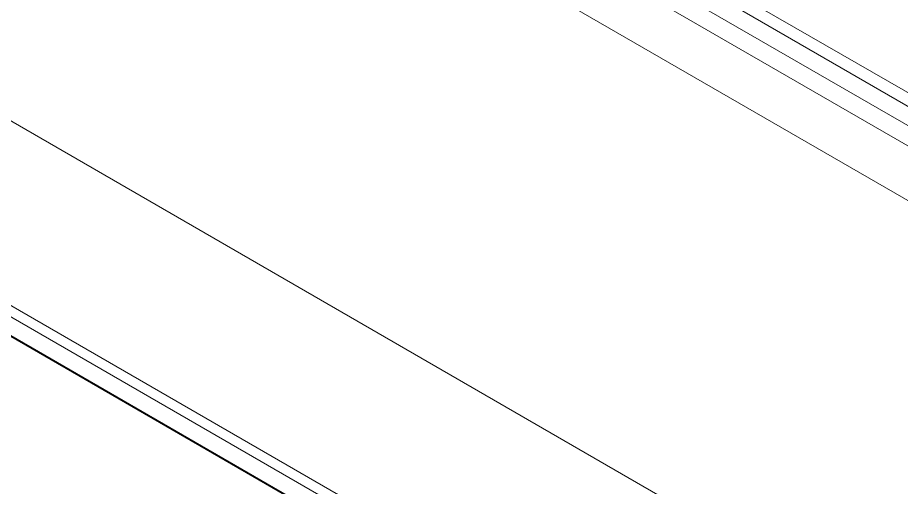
# Model space of a CAD drawing. Header units: inches. Extents: x -8 to 201, y -1 to 136.
# Drawn here: x 160.771 to 163.471, y 62.022 to 63.457 of the extents above; entities that cross this region are included whole.
import ezdxf

# ---------------------------------------------------------------- set-up
doc = ezdxf.new("R2010")
doc.units = ezdxf.units.IN
doc.layers.add('ZANO_R', color=7, linetype='Continuous', lineweight=0)

msp = doc.modelspace()

# ---------------------------------------------------------------- linework, layer by layer
at = {"layer": 'ZANO_R'}
for p, q in [((185.39346, 50.58318), (140.76588, 76.34893)), ((185.47286, 50.37409), (140.54259, 76.3146)), ((185.47286, 50.4364), (140.65051, 76.3146)), ((140.74044, 76.32207), (185.38292, 50.54772)), ((140.47976, 76.18391), (185.27849, 50.31935)), ((139.2675, 75.54418), (184.06622, 49.67963)), ((162.42298, 61.61173), (159.47709, 63.31254)), ((159.47963, 63.27675), (162.42552, 61.57594)), ((162.74042, 61.3362), (160.62902, 62.55522)), ((162.74654, 61.32981), (160.63513, 62.54883))]:
    msp.add_line(p, q, dxfattribs=at)

doc.saveas('drawing.dxf')
